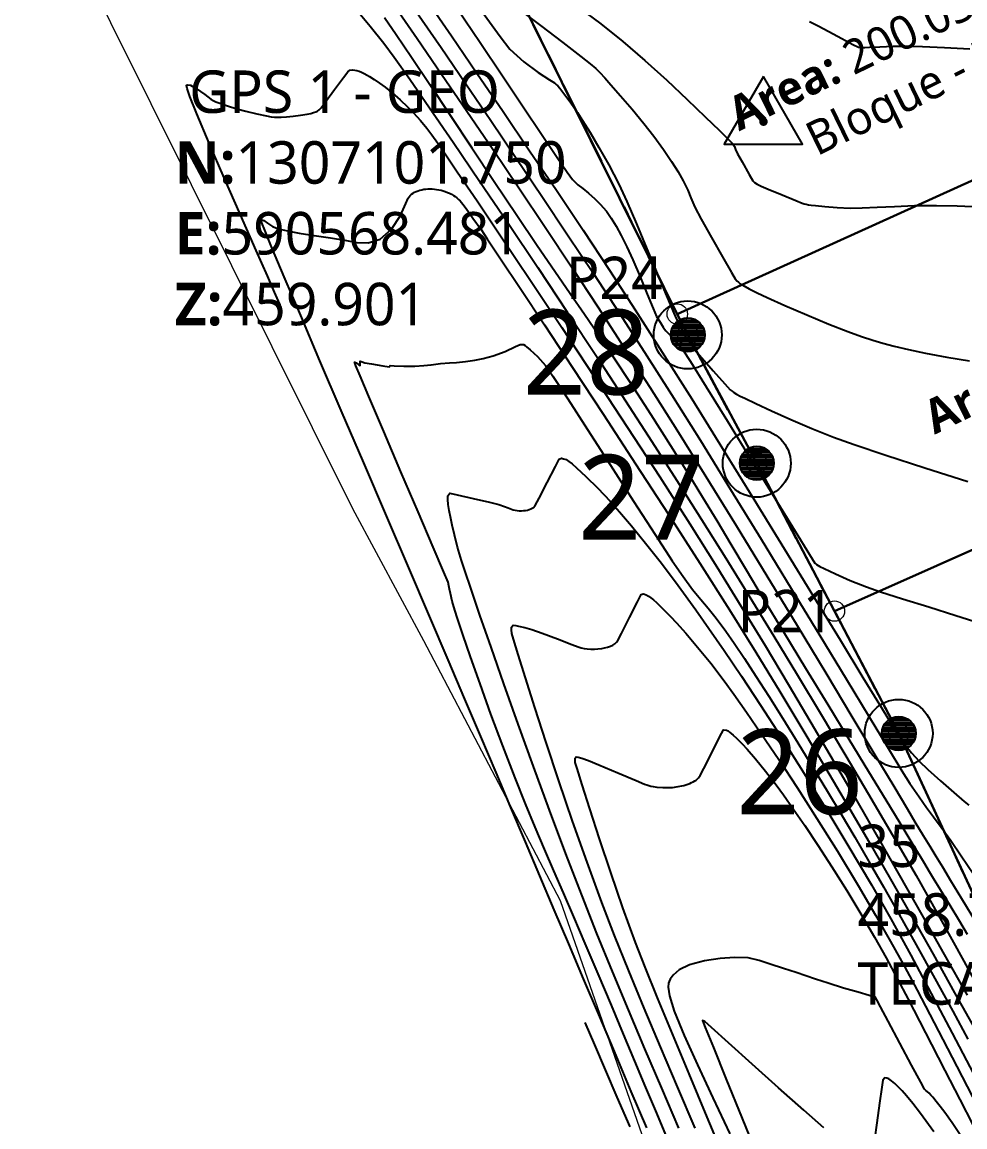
# Model space of a CAD drawing. Header units: millimetres. Extents: x 86 to 591881, y 99 to 1307229.
# Drawn here: x 590546.65 to 590574.41, y 1307072.16 to 1307104.68 of the extents above; entities that cross this region are included whole.
import ezdxf
from ezdxf.enums import TextEntityAlignment as Align

# ---------------------------------------------------------------- set-up
doc = ezdxf.new("R2010")
doc.units = ezdxf.units.MM
doc.linetypes.add('PHANTOM', pattern=[2.5, 1.25, -0.25, 0.25, -0.25, 0.25, -0.25])
for name, color, linetype, lineweight in [('_BLOQUES', 9, 'Continuous', 20), ('A-GENM', 252, 'Continuous', 9), ('COTAS', 40, 'Continuous', 5), ('CUADROS', 9, 'Continuous', 20)]:
    doc.layers.add(name, color=color, linetype=linetype, lineweight=lineweight)
for name, color, linetype in [('_MOJONES', 1, 'Continuous'), ('_PUNTOS TOPOGRAFICOS', 1, 'Continuous'), ('Areas', 9, 'Continuous'), ('Berberis verde', 74, 'Continuous'), ('C-PROP-LINE', 230, 'Continuous'), ('C-PROP-TEXT', 92, 'Continuous'), ('C-TOPO-MAJR', 9, 'Continuous'), ('C-TOPO-MINR', 8, 'Continuous'), ('Perimetro', 7, 'Continuous'), ('Plano', 7, 'Continuous'), ('V-NODE-TEXT', 11, 'Continuous')]:
    doc.layers.add(name, color=color, linetype=linetype)
doc.layers.add('Area', color=52, linetype='Continuous', plot=False)
doc.styles.add('ST - ETIQUETAS', font='', dxfattribs={"height": 2.5})
doc.styles.get('ST - ETIQUETAS').set_extended_font_data('Roboto Thin')

# ---------------------------------------------------------------- blocks, each defined once
blk = doc.blocks.new('*X1')
for p, q in [((69.585, 22.938), (69.915, 22.938)), ((69.629, 22.969), (69.871, 22.969)), ((69.502, 22.781), (69.998, 22.781)), ((69.508, 22.812), (69.992, 22.812)), ((69.518, 22.844), (69.982, 22.844)), ((69.533, 22.875), (69.967, 22.875)), ((69.555, 22.906), (69.945, 22.906)), ((69.5, 22.75), (70, 22.75)), ((69.502, 22.719), (69.998, 22.719)), ((69.508, 22.688), (69.992, 22.688)), ((69.518, 22.656), (69.982, 22.656)), ((69.533, 22.625), (69.967, 22.625)), ((69.555, 22.594), (69.945, 22.594)), ((69.585, 22.562), (69.915, 22.562)), ((69.629, 22.531), (69.871, 22.531))]:
    blk.add_line(p, q)
blk = doc.blocks.new('Drill Hole')
at = {"color": 0, "linetype": 'ByBlock', "lineweight": -2}
for radius in [0.05, 0.025]:
    blk.add_circle((0, 0), radius, dxfattribs=at)
at = {"color": 0, "linetype": 'ByBlock', "lineweight": -2, "xscale": 0.1000000000000227, "yscale": 0.1000000000000227, "zscale": 0.1000000000000227}
blk.add_blockref('*X1', (-6.975, -2.275), dxfattribs=at)
blk = doc.blocks.new('*U51', base_point=(590555.4584, 1307117.894, 460.616))
at = {"layer": '_PUNTOS TOPOGRAFICOS', "color": 2, "linetype": 'ByBlock', "lineweight": -2, "xscale": 20, "yscale": 20, "zscale": 20}
blk.add_blockref('Drill Hole', (590555.4584, 1307117.894, 460.616), dxfattribs=at)
blk = doc.blocks.new('*U128', base_point=(590566.2509, 1307095.473, 459.279))
at = {"layer": '_PUNTOS TOPOGRAFICOS', "color": 2, "linetype": 'ByBlock', "lineweight": -2, "xscale": 20, "yscale": 20, "zscale": 20}
blk.add_blockref('Drill Hole', (590566.2509, 1307095.473, 459.279), dxfattribs=at)
blk = doc.blocks.new('*U129', base_point=(590568.284, 1307091.697, 459.147))
at = {"layer": '_PUNTOS TOPOGRAFICOS', "color": 2, "linetype": 'ByBlock', "lineweight": -2, "xscale": 20, "yscale": 20, "zscale": 20}
blk.add_blockref('Drill Hole', (590568.284, 1307091.697, 459.147), dxfattribs=at)
blk = doc.blocks.new('*U130', base_point=(590572.4632, 1307083.744, 458.77))
at = {"layer": '_PUNTOS TOPOGRAFICOS', "color": 2, "linetype": 'ByBlock', "lineweight": -2, "xscale": 20, "yscale": 20, "zscale": 20}
blk.add_blockref('Drill Hole', (590572.4632, 1307083.744, 458.77), dxfattribs=at)
blk = doc.blocks.new('Arbol 1')
at = {"layer": 'Areas'}
h = blk.add_hatch(color=69, dxfattribs=at)
h.set_gradient(color1=(68, 80, 48), color2=(130, 156, 68), tint=1, name='SPHERICAL')
edge = h.paths.add_edge_path()
edge.add_arc((11536.5, 2842.1), 100, 0, 360)
h = blk.add_hatch(color=253, dxfattribs=at)
h.set_gradient(color1=(177, 171, 160), color2=(222, 220, 217), rotation=165, centered=1, tint=1, name='CYLINDER')
h.paths.add_polyline_path([(11462.3, 2774.2), (11480.4, 2758.8), (11495.8, 2750.2), (11510.3, 2745.2), (11525.3, 2742.1), (11543.4, 2742.1), (11558, 2744.3), (11574.3, 2748.9), (11587.4, 2756.1), (11601.5, 2766.1), (11611.9, 2776), (11620.1, 2787.4), (11629.6, 2804.1), (11635.5, 2825.4), (11636.4, 2845.4), (11633.7, 2867.3), (11626.9, 2885.4), (11637.8, 2874.5), (11647.3, 2861.4), (11654.5, 2848.7), (11660, 2832.8), (11664.1, 2817.9), (11665.9, 2806.6), (11665.4, 2789.3), (11662.7, 2774.8), (11656.8, 2757.6), (11652.3, 2747.7), (11644.1, 2737.7), (11633.2, 2725.5), (11621.4, 2718.2), (11612.8, 2712.8), (11599.2, 2707.8), (11581.1, 2704.2), (11561.6, 2704.2), (11543.9, 2706.9), (11527.1, 2712.8), (11509.4, 2721.4), (11495.4, 2732.2), (11483.6, 2743.1), (11473.2, 2756.3), (11463.2, 2773)])
blk = doc.blocks.new('Arbol 21')
for p, q in [((0, 0), (-0.276, 1.476)), ((0, 0), (-0.187, 1.495)), ((0, 0), (-0.634, 1.359)), ((0, 0), (1.199, 1.014)), ((0, 0), (1.281, 0.914)), ((0, 0), (1.392, 0.742)), ((0, 0), (-1.423, 0.474)), ((-1.419, -0.472), (0, 0)), ((0, 0), (-1.397, -0.56)), ((0, 0), (-0.918, -1.103)), ((0, 0), (-0.918, -1.29)), ((0, 0), (1.375, -0.828)), ((0, 0), (0.659, -1.506)), ((0, 0), (0.578, -1.54))]:
    blk.add_line(p, q)
for centre in [(0, 0), (0.078, 0.018), (0.043, -0.138)]:
    blk.add_circle(centre, 1.5)
blk = doc.blocks.new('a1')
at = {"layer": 'Area', "xscale": 0.01089513700384753, "yscale": 0.01089513700384753, "zscale": 0.005447568501798505}
blk.add_blockref('Arbol 1', (-170.698, -9.368), dxfattribs=at)
at = {"layer": 'Berberis verde', "xscale": 0.7626595902693271, "yscale": 0.7626595902693271, "zscale": 0.005447568501798505, "rotation": 270}
blk.add_blockref('Arbol 21', (-44.955, 21.652), dxfattribs=at)
blk = doc.blocks.new('A$Ca183de04')
at = {"layer": 'A-GENM', "xscale": 0.9254573807813, "yscale": 0.9254573807813, "zscale": 0.9254573807813, "rotation": 180}
blk.add_blockref('a1', (-40.347, 21.097), dxfattribs=at)
blk = doc.blocks.new('*U131', base_point=(590575.208, 1307080.096, 458.712))
at = {"layer": '_PUNTOS TOPOGRAFICOS', "color": 0, "linetype": 'ByBlock', "lineweight": -2, "xscale": 2.999449914575026, "yscale": 2.999449914575026, "zscale": 2.999449914575026}
blk.add_blockref('A$Ca183de04', (590575.208, 1307080.096, 458.712), dxfattribs=at)
at = {"layer": '_PUNTOS TOPOGRAFICOS', "color": 1, "linetype": 'ByBlock', "insert": (590571.248, 1307079.793, 458.712), "char_height": 1.25, "attachment_point": 7, "style": 'ST - ETIQUETAS'}
blk.add_mtext('35', dxfattribs=at)
at = {"layer": '_PUNTOS TOPOGRAFICOS', "color": 3, "linetype": 'ByBlock', "insert": (590571.248, 1307078.401, 458.712), "char_height": 1.25, "attachment_point": 4, "style": 'ST - ETIQUETAS'}
blk.add_mtext('458.712', dxfattribs=at)
at = {"layer": '_PUNTOS TOPOGRAFICOS', "color": 251, "linetype": 'ByBlock', "insert": (590571.248, 1307077.009, 458.712), "char_height": 1.25, "attachment_point": 1, "style": 'ST - ETIQUETAS'}
blk.add_mtext('{\\fRoboto Black|b0|i0|c0|p2;TECA ∅ 0.40}', dxfattribs=at)
blk = doc.blocks.new('AeccTickTriangle')
at = {"color": 0, "linetype": 'ByBlock', "lineweight": -2}
blk.add_lwpolyline([(0, 0.667), (-0.577, -0.333), (0.577, -0.333)], close=True, dxfattribs=at)
at = {"color": 0, "linetype": 'ByBlock', "lineweight": -2, "const_width": 0.0625}
blk.add_lwpolyline([(-0.031, 0, 1), (0.031, 0, 1)], format="xyb", close=True, dxfattribs=at)
blk = doc.blocks.new('*U192', base_point=(590568.481, 1307101.75, 459.901))
at = {"layer": '_PUNTOS TOPOGRAFICOS', "color": 0, "linetype": 'ByBlock', "lineweight": -2, "xscale": 2, "yscale": 2, "zscale": 2}
blk.add_blockref('AeccTickTriangle', (590568.481, 1307101.75, 459.901), dxfattribs=at)
at = {"layer": 'V-NODE-TEXT', "linetype": 'ByBlock', "insert": (590551.148, 1307099.496, 459.901), "char_height": 1.25, "attachment_point": 4, "style": 'ST - ETIQUETAS'}
blk.add_mtext('{\\fRoboto Black|b0|i0|c0|p2;\\C1; GPS 1 - GEO}\\P{\\fRoboto Thin|b1|i0|c0|p2;\\C2;N:\\fRoboto Thin|b0|i0|c0|p2;1307101.750}\\P{\\fRoboto Thin|b1|i0|c0|p2;\\C3;E:\\fRoboto Thin|b0|i0|c0|p2;590568.481}\\P{\\fRoboto Thin|b1|i0|c0|p2;\\C4;Z:\\fRoboto Thin|b0|i0|c0|p2;459.901}', dxfattribs=at)

msp = doc.modelspace()

# ---------------------------------------------------------------- hatches: boundary and pattern name
at = {"layer": '_MOJONES'}
h = msp.add_hatch(color=5, dxfattribs=at)
h.dxf.hatch_style = 1
h.paths.add_polyline_path([(590566.05, 1307095.931, 0.297664), (590565.751, 1307095.473, 0.541231), (590566.452, 1307095.015), (590566.251, 1307095.473)])
h.paths.add_polyline_path([(590566.05, 1307095.931), (590566.251, 1307095.473), (590566.722, 1307095.641, 0.43503)])
h.paths.add_polyline_path([(590566.751, 1307095.473, 0.085961), (590566.722, 1307095.641), (590566.251, 1307095.473), (590566.452, 1307095.015, 0.297664)])
h = msp.add_hatch(color=5, dxfattribs=at)
h.dxf.hatch_style = 1
h.paths.add_polyline_path([(590568.083, 1307092.155, 0.297664), (590567.784, 1307091.697, 0.541231), (590568.485, 1307091.239), (590568.284, 1307091.697)])
h.paths.add_polyline_path([(590568.083, 1307092.155), (590568.284, 1307091.697), (590568.755, 1307091.865, 0.43503)])
h.paths.add_polyline_path([(590568.784, 1307091.697, 0.085961), (590568.755, 1307091.865), (590568.284, 1307091.697), (590568.485, 1307091.239, 0.297664)])
h = msp.add_hatch(color=5, dxfattribs=at)
h.dxf.hatch_style = 1
h.paths.add_polyline_path([(590572.262, 1307084.202, 0.297664), (590571.963, 1307083.744, 0.541231), (590572.664, 1307083.287), (590572.463, 1307083.744)])
h.paths.add_polyline_path([(590572.262, 1307084.202), (590572.463, 1307083.744), (590572.934, 1307083.913, 0.43503)])
h.paths.add_polyline_path([(590572.963, 1307083.744, 0.085961), (590572.934, 1307083.913), (590572.463, 1307083.744), (590572.664, 1307083.287, 0.297664)])

# ---------------------------------------------------------------- linework, layer by layer
at = {"layer": '_BLOQUES', "flags": 128}
msp.add_lwpolyline([(590580.322, 1307126.141), (590578.068, 1307124.575), (590576.3, 1307122.432), (590575.277, 1307120.185), (590574.834, 1307116.679), (590575.345, 1307114.003), (590575.993, 1307112.5), (590577.594, 1307110.286), (590579.596, 1307108.658), (590581.741, 1307106.935), (590584.116, 1307104.316), (590585.373, 1307102.445), (590588.882, 1307095.492), (590602.023, 1307068.974), (590583.817, 1307060.448), (590579.151, 1307069.305), (590572.463, 1307083.744), (590568.284, 1307091.697), (590566.251, 1307095.473), (590558.142, 1307111.778), (590555.458, 1307117.894), (590569.914, 1307123.056), (590580.322, 1307126.141)], dxfattribs=at)
at = {"layer": 'C-PROP-LINE', "color": 242, "linetype": 'PHANTOM', "lineweight": 30, "ltscale": 2}
msp.add_polyline3d([(590770.61, 1307195.56, 0), (590758.844, 1307190.632, 0), (590723.27, 1307176.59, 0), (590706.232, 1307169.71, 0), (590701.633, 1307167.294, 0), (590694.689, 1307164.346, 0), (590675.329, 1307157.469, 0), (590657.48, 1307151.491, 0), (590649.902, 1307149.162, 0), (590644.427, 1307147.302, 0), (590626.458, 1307141.007, 0), (590607.647, 1307135.099, 0), (590589.284, 1307128.797, 0), (590569.914, 1307123.056, 0), (590555.458, 1307117.894, 0), (590558.142, 1307111.778, 0), (590566.251, 1307095.473, 0), (590568.284, 1307091.697, 0), (590572.463, 1307083.744, 0), (590579.2, 1307069.199, 0), (590585.242, 1307057.746, 0), (590599.683, 1307029.141, 0), (590607.385, 1307013.689, 0)], dxfattribs=at)
at = {"layer": 'C-PROP-LINE', "color": 4, "linetype": 'Continuous', "lineweight": 25}
for points in [[(590579.151, 1307069.305, 0), (590574.961, 1307078.352, 0), (590572.463, 1307083.744, 0), (590570.571, 1307087.344, 0), (590568.284, 1307091.697, 0), (590566.251, 1307095.473, 0), (590565.944, 1307096.089, 0), (590560.85, 1307106.334, 0), (590558.142, 1307111.778, 0), (590555.458, 1307117.894, 0), (590569.914, 1307123.056, 0), (590580.322, 1307126.141, 0)], [(590581.741, 1307106.935, 0), (590579.596, 1307108.658, 0), (590577.594, 1307110.286, 0), (590575.993, 1307112.5, 0), (590560.85, 1307106.334, 0), (590565.944, 1307096.089, 0), (590584.116, 1307104.316, 0), (590581.741, 1307106.935, 0)], [(590588.887, 1307095.482, 0), (590585.373, 1307102.445, 0), (590584.116, 1307104.316, 0), (590565.944, 1307096.089, 0), (590566.251, 1307095.473, 0), (590568.284, 1307091.697, 0), (590570.571, 1307087.344, 0), (590588.887, 1307095.482, 0)], [(590593.326, 1307086.524, 0), (590588.887, 1307095.482, 0), (590570.571, 1307087.344, 0), (590572.463, 1307083.744, 0), (590574.961, 1307078.352, 0), (590593.326, 1307086.524, 0)]]:
    msp.add_polyline3d(points, dxfattribs=at)
at = {"layer": 'C-TOPO-MAJR', "color": 40, "linetype": 'Continuous', "lineweight": -3}
for points, elevation in [([(590558.274, 1307104.968), (590558.987, 1307103.931), (590559.714, 1307102.869), (590560.453, 1307101.784), (590561.201, 1307100.68), (590561.956, 1307099.559), (590562.714, 1307098.424), (590563.472, 1307097.278), (590564.229, 1307096.124), (590564.981, 1307094.963), (590565.77, 1307093.724), (590566.623, 1307092.363), (590567.512, 1307090.926), (590568.413, 1307089.459), (590569.297, 1307088.01), (590570.14, 1307086.624), (590570.913, 1307085.347), (590571.591, 1307084.228), (590572.148, 1307083.311), (590572.557, 1307082.643), (590572.792, 1307082.272), (590573.061, 1307081.876), (590573.283, 1307081.567), (590573.49, 1307081.288), (590573.716, 1307080.982), (590573.993, 1307080.591), (590574.303, 1307080.14), (590574.673, 1307079.592)], 458.5), ([(590559.465, 1307105.078), (590560.137, 1307104.082), (590560.794, 1307103.104), (590561.407, 1307102.187), (590561.949, 1307101.379), (590562.391, 1307100.723), (590562.704, 1307100.265), (590562.86, 1307100.051), (590563.019, 1307099.896), (590563.162, 1307099.787), (590563.334, 1307099.643), (590563.516, 1307099.48), (590563.677, 1307099.326), (590563.855, 1307099.117), (590563.999, 1307098.911), (590564.142, 1307098.674), (590564.293, 1307098.396), (590564.461, 1307098.064), (590564.636, 1307097.683), (590564.847, 1307097.187), (590565.059, 1307096.677), (590565.234, 1307096.254), (590565.336, 1307096.02), (590565.437, 1307095.846), (590565.529, 1307095.703), (590565.571, 1307095.642), (590565.605, 1307095.594), (590565.692, 1307095.507), (590565.888, 1307095.297), (590566.105, 1307095.035), (590566.329, 1307094.689), (590566.796, 1307093.942), (590567.421, 1307092.931), (590568.122, 1307091.795), (590568.814, 1307090.671), (590569.412, 1307089.697), (590569.833, 1307089.011), (590569.993, 1307088.751), (590570.046, 1307088.712), (590570.089, 1307088.687), (590570.138, 1307088.659), (590570.271, 1307088.595), (590570.597, 1307088.443), (590571.036, 1307088.248), (590571.511, 1307088.055), (590571.928, 1307087.912), (590572.575, 1307087.707), (590573.349, 1307087.466), (590574.147, 1307087.219), (590574.865, 1307086.993)], 459), ([(590561.279, 1307105.066), (590561.918, 1307104.581), (590562.573, 1307104.082), (590563.107, 1307103.673), (590563.383, 1307103.455), (590563.543, 1307103.314), (590563.664, 1307103.195), (590563.811, 1307103.039), (590563.99, 1307102.84), (590564.275, 1307102.514), (590564.615, 1307102.115), (590564.957, 1307101.7), (590565.25, 1307101.325), (590565.537, 1307100.928), (590565.773, 1307100.578), (590565.965, 1307100.271), (590566.118, 1307100.005), (590566.25, 1307099.733), (590566.339, 1307099.507), (590566.464, 1307099.23), (590566.651, 1307098.883), (590566.952, 1307098.346), (590567.277, 1307097.772), (590567.539, 1307097.314), (590567.648, 1307097.123), (590567.71, 1307097.053), (590567.748, 1307097.022), (590567.789, 1307096.992), (590567.874, 1307096.941), (590568.064, 1307096.833), (590568.295, 1307096.712), (590568.587, 1307096.577), (590569.11, 1307096.342), (590569.755, 1307096.061), (590570.41, 1307095.786), (590570.964, 1307095.57), (590571.371, 1307095.426), (590571.697, 1307095.317), (590571.999, 1307095.227), (590572.331, 1307095.14), (590572.752, 1307095.04), (590573.251, 1307094.937), (590573.88, 1307094.823), (590574.546, 1307094.711)], 459.5), ([(590557.323, 1307104.819), (590557.669, 1307104.315), (590558.119, 1307103.645), (590558.654, 1307102.844), (590559.253, 1307101.945), (590559.894, 1307100.981), (590560.556, 1307099.988), (590561.219, 1307098.998), (590561.822, 1307098.107), (590562.336, 1307097.355), (590562.791, 1307096.695), (590563.213, 1307096.081), (590563.634, 1307095.464), (590564.08, 1307094.799), (590564.58, 1307094.039), (590565.164, 1307093.136), (590565.747, 1307092.219), (590566.246, 1307091.421), (590566.688, 1307090.699), (590567.104, 1307090.01), (590567.521, 1307089.312), (590567.969, 1307088.563), (590568.475, 1307087.719), (590569.07, 1307086.738), (590569.723, 1307085.666), (590570.373, 1307084.598), (590570.998, 1307083.572), (590571.574, 1307082.625), (590572.08, 1307081.792), (590572.494, 1307081.111), (590572.794, 1307080.618), (590572.957, 1307080.35), (590573.105, 1307080.107), (590573.22, 1307079.918), (590573.334, 1307079.729), (590573.482, 1307079.486), (590573.684, 1307079.153), (590573.965, 1307078.691), (590574.254, 1307078.214), (590574.483, 1307077.837)], 458), ([(590569.838, 1307104.701), (590570.09, 1307104.57), (590570.406, 1307104.407), (590570.792, 1307104.196), (590571.116, 1307104.023), (590571.276, 1307103.944), (590571.369, 1307103.936), (590571.465, 1307103.937), (590571.604, 1307103.943), (590571.906, 1307103.958), (590572.304, 1307103.972), (590572.733, 1307103.977), (590573.163, 1307103.964), (590573.81, 1307103.933), (590574.556, 1307103.894)], 460), ([(590554.249, 1307096.355), (590554.2, 1307096.469), (590554.086, 1307096.734), (590553.877, 1307097.21), (590553.546, 1307097.96), (590553.081, 1307099.01), (590552.603, 1307100.095), (590552.158, 1307101.117), (590551.795, 1307101.979), (590551.593, 1307102.487), (590551.51, 1307102.729), (590551.492, 1307102.812), (590551.496, 1307102.828), (590551.524, 1307102.84), (590551.608, 1307102.824), (590551.783, 1307102.728), (590552.031, 1307102.549), (590552.206, 1307102.412), (590552.281, 1307102.374), (590552.358, 1307102.339), (590552.471, 1307102.295), (590552.698, 1307102.214), (590552.972, 1307102.127), (590553.242, 1307102.058), (590553.568, 1307101.983), (590553.851, 1307101.922), (590553.991, 1307101.894), (590554.086, 1307101.887), (590554.182, 1307101.886), (590554.276, 1307101.887), (590554.438, 1307101.894), (590554.631, 1307101.909), (590554.848, 1307101.939), (590555.049, 1307101.973), (590555.154, 1307101.993), (590555.236, 1307102.017), (590555.3, 1307102.037), (590555.351, 1307102.06), (590555.398, 1307102.102), (590555.456, 1307102.158), (590555.586, 1307102.331), (590555.854, 1307102.693), (590556.12, 1307103.052), (590556.242, 1307103.217), (590556.302, 1307103.266), (590556.392, 1307103.278), (590556.447, 1307103.269), (590556.508, 1307103.257), (590556.575, 1307103.233), (590556.649, 1307103.205), (590556.725, 1307103.168), (590556.809, 1307103.124), (590556.886, 1307103.079), (590557.019, 1307102.996), (590557.175, 1307102.889), (590557.345, 1307102.762), (590557.546, 1307102.6), (590557.784, 1307102.392), (590558, 1307102.191), (590558.176, 1307102.013), (590558.382, 1307101.783), (590558.574, 1307101.555), (590558.718, 1307101.365), (590558.891, 1307101.122), (590559.07, 1307100.861), (590559.467, 1307100.276), (590560.048, 1307099.417), (590560.777, 1307098.333), (590561.619, 1307097.075), (590562.54, 1307095.692), (590563.505, 1307094.234), (590564.479, 1307092.751), (590565.427, 1307091.292), (590566.315, 1307089.908), (590567.107, 1307088.649), (590567.828, 1307087.48), (590568.528, 1307086.33), (590569.21, 1307085.194), (590569.879, 1307084.067), (590570.537, 1307082.945), (590571.189, 1307081.823), (590571.838, 1307080.695), (590572.488, 1307079.557), (590573.142, 1307078.404), (590573.804, 1307077.232), (590574.478, 1307076.034)], 457.5), ([(590565.655, 1307071.806), (590565.337, 1307072.567), (590565.02, 1307073.323), (590564.698, 1307074.093), (590564.362, 1307074.895), (590564.004, 1307075.747), (590563.616, 1307076.667), (590563.235, 1307077.562), (590562.896, 1307078.345), (590562.589, 1307079.047), (590562.304, 1307079.699), (590562.03, 1307080.333), (590561.756, 1307080.979), (590561.472, 1307081.67), (590561.167, 1307082.435), (590560.806, 1307083.377), (590560.458, 1307084.315), (590560.138, 1307085.204), (590559.858, 1307085.999), (590559.632, 1307086.656), (590559.472, 1307087.129), (590559.392, 1307087.373), (590559.317, 1307087.64), (590559.262, 1307087.863), (590559.234, 1307087.988), (590559.217, 1307088.092), (590559.197, 1307088.194), (590559.073, 1307088.488), (590558.757, 1307089.227), (590558.314, 1307090.263), (590557.807, 1307091.446), (590557.302, 1307092.627), (590556.864, 1307093.657), (590556.604, 1307094.272), (590556.484, 1307094.561), (590556.448, 1307094.654), (590556.444, 1307094.667), (590556.453, 1307094.669), (590556.486, 1307094.653), (590556.553, 1307094.607), (590556.61, 1307094.57), (590556.608, 1307094.633), (590556.606, 1307094.697), (590556.667, 1307094.682), (590556.741, 1307094.656), (590556.938, 1307094.621), (590557.278, 1307094.564), (590557.46, 1307094.534), (590557.49, 1307094.574), (590557.608, 1307094.567), (590557.888, 1307094.554), (590558.22, 1307094.554), (590558.485, 1307094.571), (590558.701, 1307094.598), (590558.968, 1307094.628), (590559.233, 1307094.648), (590559.444, 1307094.662), (590559.707, 1307094.692), (590559.985, 1307094.731), (590560.226, 1307094.775), (590560.52, 1307094.855), (590560.879, 1307094.99), (590561.182, 1307095.128), (590561.316, 1307095.193), (590561.367, 1307095.192), (590561.417, 1307095.187), (590561.463, 1307095.159), (590561.508, 1307095.126), (590561.61, 1307095.039), (590561.828, 1307094.836), (590562.067, 1307094.577), (590562.282, 1307094.263), (590562.718, 1307093.596), (590563.304, 1307092.685), (590563.974, 1307091.642), (590564.658, 1307090.577), (590565.289, 1307089.601), (590565.796, 1307088.825), (590566.112, 1307088.358), (590566.395, 1307087.98), (590566.632, 1307087.69), (590566.854, 1307087.428), (590567.091, 1307087.137), (590567.372, 1307086.758), (590567.622, 1307086.398), (590567.919, 1307085.953), (590568.26, 1307085.43), (590568.639, 1307084.837), (590569.051, 1307084.181), (590569.492, 1307083.47), (590569.956, 1307082.711), (590570.364, 1307082.036), (590570.765, 1307081.366), (590571.168, 1307080.685), (590571.582, 1307079.977), (590572.016, 1307079.223), (590572.479, 1307078.409), (590572.981, 1307077.516), (590573.529, 1307076.529), (590574.056, 1307075.571), (590574.502, 1307074.748)], 457), ([(590566.47, 1307072.125), (590565.95, 1307073.337), (590565.448, 1307074.517), (590564.968, 1307075.658), (590564.516, 1307076.751), (590564.099, 1307077.791), (590563.722, 1307078.769), (590563.289, 1307079.952), (590562.863, 1307081.16), (590562.458, 1307082.351), (590562.083, 1307083.48), (590561.751, 1307084.504), (590561.472, 1307085.38), (590561.258, 1307086.064), (590561.12, 1307086.513), (590561.07, 1307086.682), (590561.062, 1307086.793), (590561.063, 1307086.874), (590561.108, 1307086.934), (590561.19, 1307086.92), (590561.271, 1307086.902), (590561.451, 1307086.858), (590561.663, 1307086.798), (590561.962, 1307086.693), (590562.417, 1307086.523), (590562.835, 1307086.364), (590563.023, 1307086.293), (590563.11, 1307086.265), (590563.204, 1307086.244), (590563.288, 1307086.234), (590563.403, 1307086.224), (590563.506, 1307086.224), (590563.608, 1307086.229), (590563.721, 1307086.244), (590563.803, 1307086.258), (590563.892, 1307086.281), (590563.974, 1307086.31), (590564.047, 1307086.344), (590564.108, 1307086.383), (590564.156, 1307086.427), (590564.19, 1307086.475), (590564.299, 1307086.688), (590564.537, 1307087.153), (590564.775, 1307087.618), (590564.884, 1307087.83), (590564.937, 1307087.856), (590564.982, 1307087.842), (590565.032, 1307087.822), (590565.093, 1307087.783), (590565.166, 1307087.733), (590565.242, 1307087.671), (590565.332, 1307087.593), (590565.422, 1307087.511), (590565.572, 1307087.366), (590565.748, 1307087.185), (590565.916, 1307087), (590566.191, 1307086.69), (590566.539, 1307086.284), (590566.927, 1307085.809), (590567.324, 1307085.294), (590567.613, 1307084.896), (590567.985, 1307084.368), (590568.427, 1307083.725), (590568.929, 1307082.98), (590569.476, 1307082.148), (590570.057, 1307081.242), (590570.66, 1307080.276), (590571.272, 1307079.263), (590571.78, 1307078.398), (590572.226, 1307077.615), (590572.629, 1307076.886), (590573.007, 1307076.182), (590573.377, 1307075.474), (590573.759, 1307074.735), (590574.171, 1307073.936), (590574.631, 1307073.047)], 456.5), ([(590574.289, 1307071.901), (590574.032, 1307072.282), (590573.82, 1307072.58), (590573.685, 1307072.763), (590573.568, 1307072.912), (590573.467, 1307073.032), (590573.412, 1307073.095), (590573.355, 1307073.154), (590573.305, 1307073.204), (590573.262, 1307073.236), (590573.22, 1307073.269), (590573.11, 1307073.473), (590572.842, 1307073.975), (590572.496, 1307074.626), (590572.15, 1307075.275), (590571.927, 1307075.694), (590571.818, 1307075.899), (590571.782, 1307075.966), (590571.777, 1307075.976), (590571.77, 1307075.978), (590571.74, 1307075.987), (590571.718, 1307075.993), (590571.59, 1307076.029), (590571.269, 1307076.122), (590570.838, 1307076.249), (590570.383, 1307076.389), (590570.013, 1307076.511), (590569.726, 1307076.612), (590569.439, 1307076.71), (590569.066, 1307076.822), (590568.68, 1307076.948), (590568.359, 1307077.063), (590568.032, 1307077.14), (590567.625, 1307077.151), (590567.208, 1307077.118), (590566.749, 1307077.051), (590566.306, 1307076.931), (590566.003, 1307076.781), (590565.824, 1307076.631), (590565.735, 1307076.511), (590565.701, 1307076.444), (590565.685, 1307076.396), (590565.677, 1307076.272), (590565.717, 1307076.02), (590565.856, 1307075.571), (590566.146, 1307074.854), (590566.535, 1307073.992), (590566.994, 1307073.016), (590567.491, 1307071.96)], 456), ([(590564.553, 1307072.158), (590564.175, 1307073.037), (590563.827, 1307073.844), (590563.512, 1307074.578), (590563.23, 1307075.237)], 457.5)]:
    msp.add_lwpolyline(points, dxfattribs=dict(at, elevation=elevation))
at = {"layer": 'C-TOPO-MINR', "color": 44, "linetype": 'Continuous', "lineweight": -3}
for points, elevation in [([(590558.567, 1307105.333), (590559.294, 1307104.274), (590560.046, 1307103.177), (590560.816, 1307102.049), (590561.597, 1307100.897), (590562.384, 1307099.73), (590563.168, 1307098.556), (590563.944, 1307097.381), (590564.705, 1307096.213), (590565.502, 1307094.968), (590566.37, 1307093.59), (590567.279, 1307092.13), (590568.2, 1307090.64), (590569.103, 1307089.169), (590569.958, 1307087.77), (590570.736, 1307086.495), (590571.407, 1307085.393), (590571.942, 1307084.516), (590572.31, 1307083.917), (590572.483, 1307083.645), (590572.676, 1307083.376), (590572.841, 1307083.17), (590573.064, 1307082.927), (590573.322, 1307082.68), (590573.693, 1307082.347), (590574.081, 1307082.008), (590574.39, 1307081.742), (590574.523, 1307081.629)], 458.75), ([(590556.509, 1307105.031), (590556.906, 1307104.563), (590557.307, 1307104.06), (590557.609, 1307103.65), (590558.066, 1307103.005), (590558.653, 1307102.159), (590559.347, 1307101.147), (590560.124, 1307100.004), (590560.961, 1307098.764), (590561.833, 1307097.463), (590562.716, 1307096.135), (590563.587, 1307094.814), (590564.422, 1307093.536), (590565.197, 1307092.335), (590565.929, 1307091.186), (590566.652, 1307090.041), (590567.368, 1307088.898), (590568.077, 1307087.755), (590568.782, 1307086.608), (590569.482, 1307085.457), (590570.18, 1307084.299), (590570.877, 1307083.133), (590571.573, 1307081.955), (590572.272, 1307080.764), (590572.972, 1307079.557), (590573.676, 1307078.318), (590574.381, 1307077.043), (590575.084, 1307075.746)], 457.75), ([(590557.578, 1307105.216), (590558.281, 1307104.202), (590559.006, 1307103.149), (590559.75, 1307102.061), (590560.508, 1307100.945), (590561.276, 1307099.805), (590562.051, 1307098.647), (590562.827, 1307097.476), (590563.602, 1307096.297), (590564.372, 1307095.116), (590565.131, 1307093.937), (590565.926, 1307092.684), (590566.783, 1307091.309), (590567.677, 1307089.859), (590568.581, 1307088.38), (590569.469, 1307086.919), (590570.313, 1307085.523), (590571.086, 1307084.237), (590571.763, 1307083.11), (590572.315, 1307082.187), (590572.717, 1307081.516), (590572.942, 1307081.142), (590573.186, 1307080.742), (590573.379, 1307080.424), (590573.556, 1307080.133), (590573.749, 1307079.815), (590573.992, 1307079.415), (590574.312, 1307078.888), (590574.754, 1307078.159)], 458.25), ([(590560.184, 1307105.009), (590560.729, 1307104.254), (590561.015, 1307103.889), (590561.428, 1307103.515), (590561.852, 1307103.201), (590562.185, 1307102.982), (590562.327, 1307102.893), (590562.378, 1307102.848), (590562.427, 1307102.801), (590562.483, 1307102.738), (590562.547, 1307102.662), (590562.636, 1307102.545), (590562.808, 1307102.31), (590563.005, 1307102.021), (590563.157, 1307101.782), (590563.375, 1307101.431), (590563.637, 1307100.988), (590563.925, 1307100.476), (590564.218, 1307099.915), (590564.457, 1307099.404), (590564.743, 1307098.745), (590565.051, 1307098.012), (590565.354, 1307097.28), (590565.625, 1307096.622), (590565.839, 1307096.113), (590565.968, 1307095.828), (590566.168, 1307095.48), (590566.351, 1307095.197), (590566.437, 1307095.071), (590566.47, 1307095.023), (590566.505, 1307094.975), (590566.664, 1307094.797), (590567.003, 1307094.416), (590567.343, 1307094.036), (590567.504, 1307093.857), (590567.556, 1307093.817), (590567.61, 1307093.779), (590567.689, 1307093.732), (590567.794, 1307093.674), (590567.929, 1307093.608), (590568.253, 1307093.454), (590568.72, 1307093.237), (590569.287, 1307092.983), (590569.909, 1307092.717), (590570.54, 1307092.465), (590571.151, 1307092.249), (590572.085, 1307091.938), (590573.236, 1307091.564), (590574.499, 1307091.159)], 459.25), ([(590563.053, 1307105.101), (590563.694, 1307104.629), (590564.337, 1307104.114), (590564.988, 1307103.551), (590565.632, 1307102.968), (590566.237, 1307102.404), (590566.767, 1307101.898), (590567.189, 1307101.487), (590567.469, 1307101.211), (590567.572, 1307101.108), (590567.624, 1307101.022), (590567.662, 1307100.934), (590567.721, 1307100.801), (590567.852, 1307100.566), (590568.058, 1307100.2), (590568.167, 1307100.008), (590568.22, 1307099.958), (590568.297, 1307099.914), (590568.411, 1307099.853), (590568.622, 1307099.764), (590569.032, 1307099.594), (590569.434, 1307099.428), (590569.623, 1307099.35), (590569.68, 1307099.335), (590569.738, 1307099.321), (590569.809, 1307099.307), (590569.89, 1307099.294), (590570.011, 1307099.28), (590570.284, 1307099.252), (590570.648, 1307099.223), (590571.038, 1307099.205), (590571.39, 1307099.21), (590571.828, 1307099.231), (590572.343, 1307099.258), (590572.928, 1307099.28), (590573.575, 1307099.287), (590574.184, 1307099.272), (590575.089, 1307099.238)], 459.75), ([(590565.047, 1307072.134), (590564.589, 1307073.205), (590564.092, 1307074.376), (590563.63, 1307075.469), (590563.183, 1307076.523), (590562.748, 1307077.548), (590562.322, 1307078.554), (590561.898, 1307079.551), (590561.474, 1307080.549), (590561.045, 1307081.558), (590560.607, 1307082.589), (590560.156, 1307083.651), (590559.687, 1307084.755), (590559.195, 1307085.911), (590558.65, 1307087.19), (590558.038, 1307088.622), (590557.383, 1307090.147), (590556.713, 1307091.709), (590556.051, 1307093.251), (590555.423, 1307094.715), (590554.856, 1307096.043), (590554.373, 1307097.179), (590554.001, 1307098.065), (590553.8, 1307098.555), (590553.714, 1307098.776), (590553.69, 1307098.846), (590553.69, 1307098.857), (590553.709, 1307098.863), (590553.766, 1307098.843), (590553.878, 1307098.762), (590554.022, 1307098.662), (590554.155, 1307098.614), (590554.293, 1307098.579), (590554.471, 1307098.54), (590554.81, 1307098.472), (590555.249, 1307098.397), (590555.73, 1307098.336), (590556.158, 1307098.267), (590556.512, 1307098.195), (590556.84, 1307098.184), (590557.191, 1307098.295), (590557.533, 1307098.59), (590557.791, 1307098.988), (590557.956, 1307099.341), (590558.017, 1307099.497), (590558.049, 1307099.538), (590558.082, 1307099.578), (590558.122, 1307099.612), (590558.163, 1307099.644), (590558.21, 1307099.671), (590558.258, 1307099.697), (590558.31, 1307099.717), (590558.364, 1307099.736), (590558.421, 1307099.749), (590558.479, 1307099.761), (590558.54, 1307099.768), (590558.602, 1307099.773), (590558.665, 1307099.773), (590558.728, 1307099.772), (590558.793, 1307099.766), (590558.858, 1307099.758), (590558.922, 1307099.746), (590558.987, 1307099.732), (590559.05, 1307099.713), (590559.113, 1307099.693), (590559.175, 1307099.669), (590559.235, 1307099.643), (590559.294, 1307099.612), (590559.351, 1307099.58), (590559.404, 1307099.544), (590559.457, 1307099.506), (590559.505, 1307099.464), (590559.551, 1307099.421), (590559.592, 1307099.374), (590559.632, 1307099.325), (590559.725, 1307099.198), (590559.928, 1307098.914), (590560.166, 1307098.572), (590560.346, 1307098.303), (590560.741, 1307097.713), (590561.314, 1307096.851), (590562.033, 1307095.768), (590562.863, 1307094.512), (590563.769, 1307093.134), (590564.718, 1307091.682), (590565.675, 1307090.207), (590566.606, 1307088.757), (590567.477, 1307087.382), (590568.254, 1307086.133), (590568.96, 1307084.977), (590569.643, 1307083.846), (590570.307, 1307082.735), (590570.955, 1307081.636), (590571.593, 1307080.543), (590572.223, 1307079.451), (590572.85, 1307078.353), (590573.477, 1307077.241), (590574.109, 1307076.111), (590574.749, 1307074.956)], 457.25), ([(590565.991, 1307072.124), (590565.485, 1307073.3), (590564.989, 1307074.46), (590564.503, 1307075.606), (590564.032, 1307076.737), (590563.576, 1307077.855), (590563.139, 1307078.959), (590562.663, 1307080.199), (590562.184, 1307081.48), (590561.713, 1307082.765), (590561.26, 1307084.019), (590560.839, 1307085.205), (590560.459, 1307086.286), (590560.133, 1307087.226), (590559.872, 1307087.988), (590559.686, 1307088.537), (590559.589, 1307088.836), (590559.475, 1307089.23), (590559.383, 1307089.585), (590559.315, 1307089.873), (590559.272, 1307090.066), (590559.224, 1307090.308), (590559.198, 1307090.478), (590559.189, 1307090.633), (590559.189, 1307090.733), (590559.217, 1307090.776), (590559.249, 1307090.813), (590559.463, 1307090.767), (590559.931, 1307090.659), (590560.417, 1307090.546), (590560.686, 1307090.48), (590560.858, 1307090.424), (590560.961, 1307090.386), (590561.017, 1307090.361), (590561.063, 1307090.34), (590561.116, 1307090.323), (590561.172, 1307090.311), (590561.226, 1307090.304), (590561.292, 1307090.298), (590561.354, 1307090.299), (590561.415, 1307090.301), (590561.479, 1307090.31), (590561.532, 1307090.319), (590561.586, 1307090.333), (590561.635, 1307090.35), (590561.715, 1307090.394), (590561.764, 1307090.449), (590561.875, 1307090.664), (590562.115, 1307091.131), (590562.355, 1307091.598), (590562.467, 1307091.813), (590562.539, 1307091.848), (590562.598, 1307091.83), (590562.669, 1307091.802), (590562.749, 1307091.752), (590562.85, 1307091.68), (590562.98, 1307091.564), (590563.254, 1307091.31), (590563.605, 1307090.966), (590563.969, 1307090.582), (590564.244, 1307090.268), (590564.596, 1307089.851), (590565.011, 1307089.341), (590565.474, 1307088.753), (590565.972, 1307088.096), (590566.49, 1307087.384), (590566.874, 1307086.836), (590567.324, 1307086.18), (590567.833, 1307085.424), (590568.391, 1307084.577), (590568.992, 1307083.648), (590569.627, 1307082.646), (590570.288, 1307081.58), (590570.967, 1307080.457), (590571.657, 1307079.289), (590572.232, 1307078.282), (590572.82, 1307077.213), (590573.422, 1307076.091), (590574.036, 1307074.924), (590574.66, 1307073.722)], 456.75), ([(590567.395, 1307071.097), (590566.827, 1307072.446), (590566.291, 1307073.723), (590565.799, 1307074.901), (590565.364, 1307075.956), (590564.999, 1307076.861), (590564.717, 1307077.59), (590564.345, 1307078.614), (590563.986, 1307079.652), (590563.655, 1307080.643), (590563.369, 1307081.524), (590563.143, 1307082.234), (590562.995, 1307082.708), (590562.941, 1307082.887), (590562.937, 1307082.958), (590562.937, 1307083.015), (590562.967, 1307083.055), (590563.027, 1307083.043), (590563.132, 1307083.013), (590563.325, 1307082.95), (590563.632, 1307082.823), (590564.192, 1307082.584), (590564.732, 1307082.353), (590564.983, 1307082.246), (590565.043, 1307082.226), (590565.104, 1307082.207), (590565.169, 1307082.192), (590565.236, 1307082.178), (590565.345, 1307082.164), (590565.515, 1307082.149), (590565.659, 1307082.148), (590565.801, 1307082.156), (590565.967, 1307082.178), (590566.074, 1307082.197), (590566.138, 1307082.213), (590566.199, 1307082.23), (590566.258, 1307082.25), (590566.314, 1307082.27), (590566.366, 1307082.294), (590566.415, 1307082.318), (590566.459, 1307082.345), (590566.501, 1307082.372), (590566.569, 1307082.434), (590566.615, 1307082.501), (590566.723, 1307082.714), (590566.957, 1307083.175), (590567.191, 1307083.636), (590567.302, 1307083.848), (590567.396, 1307083.842), (590567.439, 1307083.816), (590567.481, 1307083.785), (590567.531, 1307083.744), (590567.588, 1307083.696), (590567.685, 1307083.605), (590567.853, 1307083.436), (590567.999, 1307083.275), (590568.242, 1307082.997), (590568.542, 1307082.637), (590568.859, 1307082.229), (590569.074, 1307081.932), (590569.357, 1307081.528), (590569.697, 1307081.032), (590570.081, 1307080.456), (590570.497, 1307079.813), (590570.933, 1307079.117), (590571.379, 1307078.38), (590571.75, 1307077.743), (590572.091, 1307077.133), (590572.417, 1307076.533), (590572.74, 1307075.921), (590573.073, 1307075.278), (590573.429, 1307074.585), (590573.822, 1307073.821), (590574.265, 1307072.967), (590574.648, 1307072.221)], 456.25), ([(590570.26, 1307072.133), (590569.668, 1307072.652), (590568.927, 1307073.312), (590568.151, 1307074.008), (590567.453, 1307074.635), (590566.95, 1307075.088), (590566.754, 1307075.264), (590566.685, 1307075.297), (590566.769, 1307075.087), (590567.008, 1307074.498), (590567.377, 1307073.587), (590567.853, 1307072.413), (590568.411, 1307071.034)], 455.75), ([(590573.501, 1307072.016), (590573.264, 1307072.344), (590573.105, 1307072.559), (590572.881, 1307072.846), (590572.688, 1307073.077), (590572.56, 1307073.222), (590572.438, 1307073.351), (590572.344, 1307073.44), (590572.249, 1307073.517), (590572.175, 1307073.571), (590572.113, 1307073.593), (590572.057, 1307073.606), (590571.998, 1307073.536), (590571.968, 1307073.333), (590571.899, 1307072.855), (590571.818, 1307072.281), (590571.75, 1307071.791)], 455.75)]:
    msp.add_lwpolyline(points, dxfattribs=dict(at, elevation=elevation))
at = {"layer": 'COTAS'}
for centre in [(590565.944, 1307096.089), (590566.251, 1307095.473), (590568.284, 1307091.697), (590570.571, 1307087.344), (590572.463, 1307083.744)]:
    msp.add_circle(centre, 0.3, dxfattribs=at)
at = {"layer": 'Plano', "lineweight": 13}
msp.add_lwpolyline([(590513.009, 1307166.967), (590545.282, 1307113.428), (590548.073, 1307107.068), (590556.38, 1307090.363), (590558.472, 1307086.477), (590562.496, 1307078.821), (590569.993, 1307057.348), (590576.009, 1307044.106), (590577.555, 1307029.058), (590553.385, 1307009.627)], dxfattribs=at)

# ---------------------------------------------------------------- block references
at = {"layer": '_MOJONES'}
for p in [(590566.251, 1307095.473), (590568.284, 1307091.697, 459.147), (590572.463, 1307083.744)]:
    msp.add_blockref('*U51', p, dxfattribs=at)
at = {"layer": '_PUNTOS TOPOGRAFICOS'}
for name, p in [('*U192', (590568.481, 1307101.75, 459.901)), ('*U128', (590566.251, 1307095.473, 459.279)), ('*U129', (590568.284, 1307091.697, 459.147)), ('*U131', (590575.208, 1307080.096, 458.712)), ('*U130', (590572.463, 1307083.744, 458.77))]:
    msp.add_blockref(name, p, dxfattribs=at)

# ---------------------------------------------------------------- texts
at = {"layer": 'C-PROP-TEXT', "color": 92, "linetype": 'Continuous', "lineweight": -3, "char_height": 1, "attachment_point": 2, "rotation": 26, "style": 'ST - ETIQUETAS'}
for s, insert in [('{\\fRoboto Thin|b1|i0|c0|p2;\\C18;\\c0;Area:\\C0; \\fRoboto Thin|b0|i0|c0|p2;\\C178;\\c4980736;200.03 m²\\PBloque - H}', (590571.747, 1307104.521)), ('{\\fRoboto Thin|b1|i0|c0|p2;\\C18;\\c0;Area:\\C0; \\fRoboto Thin|b0|i0|c0|p2;\\C178;\\c4980736;199.87 m²\\PBloque - H}', (590577.505, 1307095.591))]:
    msp.add_mtext(s, dxfattribs=dict(at, insert=insert))
at = {"layer": 'CUADROS', "style": 'ST - ETIQUETAS'}
for s, p in [('P24', (590564.092, 1307097.153)), ('P21', (590569.145, 1307087.344))]:
    msp.add_text(s, height=1.25, dxfattribs=at).set_placement(p, align=Align.MIDDLE_CENTER)
at = {"layer": 'Perimetro', "color": 3, "style": 'ST - ETIQUETAS'}
for s, p in [('28', (590561.394, 1307093.718)), ('27', (590563.021, 1307089.444)), ('26', (590567.686, 1307081.365))]:
    msp.add_text(s, height=2.5, dxfattribs=at).set_placement(p)

doc.saveas('drawing.dxf')
